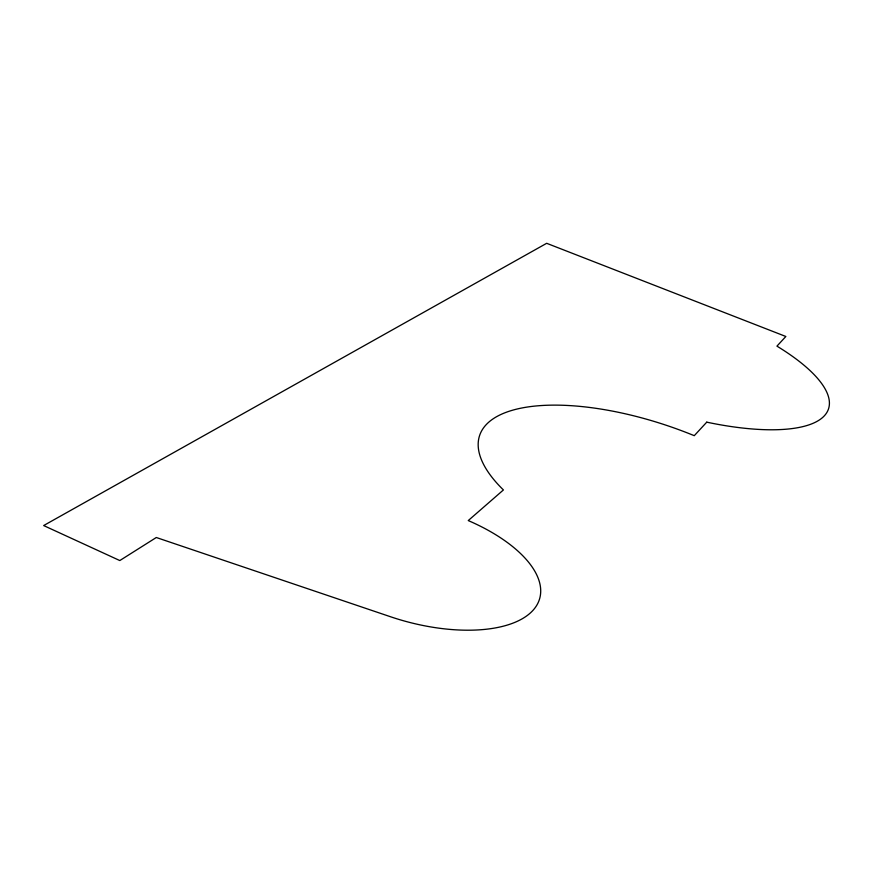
<?xml version="1.0" encoding="UTF-8"?>
<svg xmlns="http://www.w3.org/2000/svg" width="873" height="873" viewBox="0 0 873 873"><rect width="100%" height="100%" fill="white"/><g stroke="black" fill="none" stroke-linecap="round" stroke-linejoin="round"><path stroke-width="1.31" d="M706.748 422.161L694.264 435.682A175.418 69.327 18.7 0 0 512.757 410.157A175.418 69.327 18.7 0 0 503.415 489.949L468.255 520.57A124.479 58.131 15.6 0 1 534.232 608.896A124.479 58.131 15.6 0 1 390.635 616.785L156.3 537.506L119.808 560.553L43.65 525.557L546.673 243.305L785.853 336.487L776.937 346.134A164.069 53.471 18.2 0 1 824.374 415.777A164.069 53.471 18.2 0 1 706.748 422.161"/></g></svg>
